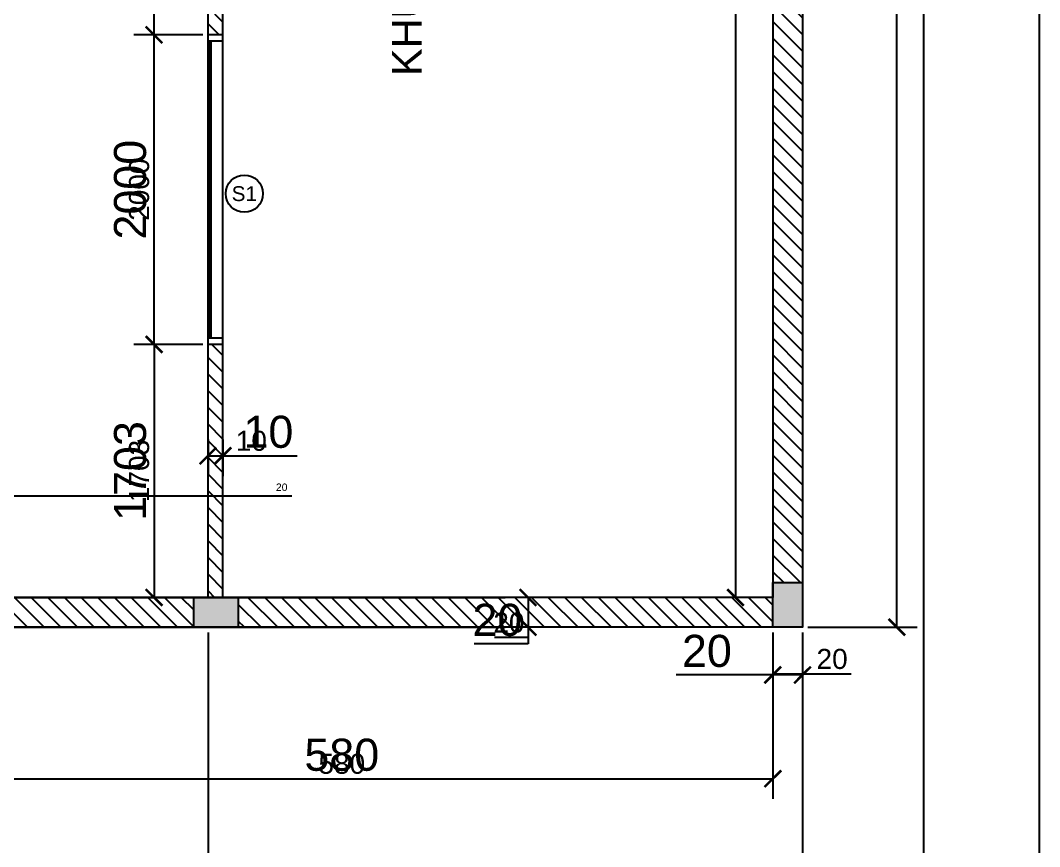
# Model space of a CAD drawing. Header units: millimetres. Extents: x -26398 to 135532, y -376633 to 43268.
# Drawn here: x 39386 to 40071, y -147782 to -147226 of the extents above; entities that cross this region are included whole.
import ezdxf
from ezdxf.enums import TextEntityAlignment as Align

# ---------------------------------------------------------------- set-up
doc = ezdxf.new("R2010")
doc.units = ezdxf.units.MM
for name, color, linetype in [('0 @ 5', 7, 'Continuous'), ('0 @ 8', 7, 'Continuous'), ('TƯỜNG', 52, 'Continuous')]:
    doc.layers.add(name, color=color, linetype=linetype)
doc.styles.get("Standard").update_dxf_attribs({"font": 'arial.ttf'})
doc.dimstyles.new('SCALE dimmatbang', dxfattribs={"dimscale": 70, "dimtxt": 2.7, "dimasz": 1.4, "dimexe": 1.7, "dimexo": 0.7, "dimtad": 1, "dimtoh": 1, "dimdec": 1, "dimtxsty": 'Standard', "dimblk": 'ARCHTICK', "dimcen": 2.5, "dimclrd": 1, "dimclre": 256, "dimadec": 0, "dimazin": 0, "dimtfac": 1, "dimtdec": 1, "dimtmove": 0, "dimatfit": 3, "dimfxl": 1, "dimarcsym": 0})
pattern_1 = [(135, (28271.811, -149862.609), (-5.61266, -5.61266), [])]

# ---------------------------------------------------------------- blocks, each defined once
blk = doc.blocks.new('khung ten a2')
blk.add_lwpolyline([(-1000, 1000), (-1000, 41000), (-58400, 41000), (-58400, 1000)], close=True)
at = {"layer": 'DEFPOINTS', "color": 252}
blk.add_lwpolyline([(0, 0), (0, 42000), (-59400, 42000), (-59400, 0)], close=True, dxfattribs=at)
blk = doc.blocks.new('_ArchTick')
at = {"color": 0, "linetype": 'ByBlock', "const_width": 0.15}
blk.add_lwpolyline([(-0.5, -0.5), (0.5, 0.5)], dxfattribs=at)
blk = doc.blocks.new('*D6410')
at = {"lineweight": -2, "transparency": 16777216}
for p, q in [((39917.38, -146634.16), (39988.8, -146634.16)), ((39917.38, -147634.16), (39988.8, -147634.16))]:
    blk.add_line(p, q, dxfattribs=at)
at = {"color": 1, "lineweight": -2, "transparency": 16777216}
blk.add_line((39975.2, -147634.16), (39975.2, -146634.16), dxfattribs=at)
at = {"layer": 'DEFPOINTS', "color": 0, "transparency": 16777216}
for p in [(39911.78, -146634.16), (39975.2, -146634.16), (39911.78, -147634.16)]:
    blk.add_point(p, dxfattribs=at)
at = {"color": 1, "lineweight": -2, "transparency": 16777216, "xscale": 11.2, "yscale": 11.2, "zscale": 11.2}
for p, rotation in [((39975.2, -146634.16), 90), ((39975.2, -147634.16), 270)]:
    blk.add_blockref('_ArchTick', p, dxfattribs=dict(at, rotation=rotation))
at = {"color": 0, "transparency": 16777216, "insert": (39959.17, -147134.16), "char_height": 21.6, "attachment_point": 5, "rotation": 90}
blk.add_mtext('1000', dxfattribs=at)
blk = doc.blocks.new('*D6411')
at = {"lineweight": -2, "transparency": 16777216}
for p, q in [((39915.28, -146634.16), (39983.7, -146634.16)), ((39915.28, -147634.16), (39983.7, -147634.16))]:
    blk.add_line(p, q, dxfattribs=at)
at = {"color": 1, "lineweight": -2, "transparency": 16777216}
blk.add_line((39975.2, -147634.16), (39975.2, -146634.16), dxfattribs=at)
at = {"layer": 'DEFPOINTS', "color": 0, "transparency": 16777216}
for p in [(39911.78, -146634.16), (39975.2, -146634.16), (39911.78, -147634.16)]:
    blk.add_point(p, dxfattribs=at)
at = {"color": 1, "lineweight": -2, "transparency": 16777216, "xscale": 7, "yscale": 7, "zscale": 7}
for p, rotation in [((39975.2, -146634.16), 90), ((39975.2, -147634.16), 270)]:
    blk.add_blockref('_ArchTick', p, dxfattribs=dict(at, rotation=rotation))
at = {"color": 0, "transparency": 16777216, "insert": (39965.18, -147134.16), "char_height": 13.5, "attachment_point": 5, "rotation": 90}
blk.add_mtext('1000', dxfattribs=at)
blk = doc.blocks.new('*D6419')
at = {"lineweight": -2, "transparency": 16777216}
for p, q in [((39506.18, -147235.48), (39461.87, -147235.48)), ((39506.18, -147443.82), (39461.87, -147443.82))]:
    blk.add_line(p, q, dxfattribs=at)
at = {"color": 1, "lineweight": -2, "transparency": 16777216}
blk.add_line((39475.47, -147443.82), (39475.47, -147235.48), dxfattribs=at)
at = {"layer": 'DEFPOINTS', "color": 0, "transparency": 16777216}
for p in [(39475.47, -147235.48), (39511.78, -147235.48), (39511.78, -147443.82)]:
    blk.add_point(p, dxfattribs=at)
at = {"color": 1, "lineweight": -2, "transparency": 16777216, "xscale": 11.2, "yscale": 11.2, "zscale": 11.2}
for p, rotation in [((39475.47, -147235.48), 90), ((39475.47, -147443.82), 270)]:
    blk.add_blockref('_ArchTick', p, dxfattribs=dict(at, rotation=rotation))
at = {"color": 0, "transparency": 16777216, "insert": (39459.44, -147339.65), "char_height": 21.6, "attachment_point": 5, "rotation": 90}
blk.add_mtext('{\\fArial|b0|i0|c163|p34;2000}', dxfattribs=at)
blk = doc.blocks.new('*D6420')
at = {"lineweight": -2, "transparency": 16777216}
for p, q in [((39508.28, -147235.48), (39466.97, -147235.48)), ((39508.28, -147443.82), (39466.97, -147443.82))]:
    blk.add_line(p, q, dxfattribs=at)
at = {"color": 1, "lineweight": -2, "transparency": 16777216}
blk.add_line((39475.47, -147443.82), (39475.47, -147235.48), dxfattribs=at)
at = {"layer": 'DEFPOINTS', "color": 0, "transparency": 16777216}
for p in [(39475.47, -147235.48), (39511.78, -147235.48), (39511.78, -147443.82)]:
    blk.add_point(p, dxfattribs=at)
at = {"color": 1, "lineweight": -2, "transparency": 16777216, "xscale": 7, "yscale": 7, "zscale": 7}
for p, rotation in [((39475.47, -147235.48), 90), ((39475.47, -147443.82), 270)]:
    blk.add_blockref('_ArchTick', p, dxfattribs=dict(at, rotation=rotation))
at = {"color": 0, "transparency": 16777216, "insert": (39465.45, -147339.65), "char_height": 13.5, "attachment_point": 5, "rotation": 90}
blk.add_mtext('{\\fArial|b0|i0|c163|p34;2000}', dxfattribs=at)
blk = doc.blocks.new('*D6731')
at = {"lineweight": -2, "transparency": 16777216}
for p, q in [((39886.18, -146654.16), (39853.08, -146654.16)), ((39886.18, -147614.16), (39853.08, -147614.16))]:
    blk.add_line(p, q, dxfattribs=at)
at = {"color": 1, "lineweight": -2, "transparency": 16777216}
blk.add_line((39866.68, -146654.16), (39866.68, -147614.16), dxfattribs=at)
at = {"layer": 'DEFPOINTS', "color": 0, "transparency": 16777216}
for p in [(39891.78, -146654.16), (39866.68, -147614.16), (39891.78, -147614.16)]:
    blk.add_point(p, dxfattribs=at)
at = {"color": 1, "lineweight": -2, "transparency": 16777216, "xscale": 11.2, "yscale": 11.2, "zscale": 11.2}
for p, rotation in [((39866.68, -146654.16), 90), ((39866.68, -147614.16), 270)]:
    blk.add_blockref('_ArchTick', p, dxfattribs=dict(at, rotation=rotation))
at = {"color": 0, "transparency": 16777216, "insert": (39850.65, -147134.16), "char_height": 21.6, "attachment_point": 5, "rotation": 90}
blk.add_mtext('960', dxfattribs=at)
blk = doc.blocks.new('*D6732')
at = {"lineweight": -2, "transparency": 16777216}
for p, q in [((39888.28, -146654.16), (39858.18, -146654.16)), ((39888.28, -147614.16), (39858.18, -147614.16))]:
    blk.add_line(p, q, dxfattribs=at)
at = {"color": 1, "lineweight": -2, "transparency": 16777216}
blk.add_line((39866.68, -146654.16), (39866.68, -147614.16), dxfattribs=at)
at = {"layer": 'DEFPOINTS', "color": 0, "transparency": 16777216}
for p in [(39891.78, -146654.16), (39866.68, -147614.16), (39891.78, -147614.16)]:
    blk.add_point(p, dxfattribs=at)
at = {"color": 1, "lineweight": -2, "transparency": 16777216, "xscale": 7, "yscale": 7, "zscale": 7}
for p, rotation in [((39866.68, -146654.16), 90), ((39866.68, -147614.16), 270)]:
    blk.add_blockref('_ArchTick', p, dxfattribs=dict(at, rotation=rotation))
at = {"color": 0, "transparency": 16777216, "insert": (39856.66, -147134.16), "char_height": 13.5, "attachment_point": 5, "rotation": 90}
blk.add_mtext('960', dxfattribs=at)
blk = doc.blocks.new('*D6734')
at = {"lineweight": -2, "transparency": 16777216}
for p, q in [((39506.18, -147443.82), (39461.87, -147443.82)), ((39506.18, -147614.16), (39461.87, -147614.16))]:
    blk.add_line(p, q, dxfattribs=at)
at = {"color": 1, "lineweight": -2, "transparency": 16777216}
blk.add_line((39475.47, -147443.82), (39475.47, -147614.16), dxfattribs=at)
at = {"layer": 'DEFPOINTS', "color": 0, "transparency": 16777216}
for p in [(39511.78, -147443.82), (39475.47, -147614.16), (39511.78, -147614.16)]:
    blk.add_point(p, dxfattribs=at)
at = {"color": 1, "lineweight": -2, "transparency": 16777216, "xscale": 11.2, "yscale": 11.2, "zscale": 11.2}
for p, rotation in [((39475.47, -147443.82), 90), ((39475.47, -147614.16), 270)]:
    blk.add_blockref('_ArchTick', p, dxfattribs=dict(at, rotation=rotation))
at = {"color": 0, "transparency": 16777216, "insert": (39459.43, -147528.99), "char_height": 21.6, "attachment_point": 5, "rotation": 90}
blk.add_mtext('{\\fArial|b0|i0|c163|p34;1703}', dxfattribs=at)
blk = doc.blocks.new('*D6735')
at = {"lineweight": -2, "transparency": 16777216}
for p, q in [((39508.28, -147443.82), (39466.97, -147443.82)), ((39508.28, -147614.16), (39466.97, -147614.16))]:
    blk.add_line(p, q, dxfattribs=at)
at = {"color": 1, "lineweight": -2, "transparency": 16777216}
blk.add_line((39475.47, -147443.82), (39475.47, -147614.16), dxfattribs=at)
at = {"layer": 'DEFPOINTS', "color": 0, "transparency": 16777216}
for p in [(39511.78, -147443.82), (39475.47, -147614.16), (39511.78, -147614.16)]:
    blk.add_point(p, dxfattribs=at)
at = {"color": 1, "lineweight": -2, "transparency": 16777216, "xscale": 7, "yscale": 7, "zscale": 7}
for p, rotation in [((39475.47, -147443.82), 90), ((39475.47, -147614.16), 270)]:
    blk.add_blockref('_ArchTick', p, dxfattribs=dict(at, rotation=rotation))
at = {"color": 0, "transparency": 16777216, "insert": (39465.44, -147528.99), "char_height": 13.5, "attachment_point": 5, "rotation": 90}
blk.add_mtext('{\\fArial|b0|i0|c163|p34;1703}', dxfattribs=at)
blk = doc.blocks.new('*D6737')
at = {"lineweight": -2, "transparency": 16777216}
for p, q in [((39506.18, -147029.16), (39461.87, -147029.16)), ((39506.18, -147235.48), (39461.87, -147235.48))]:
    blk.add_line(p, q, dxfattribs=at)
at = {"color": 1, "lineweight": -2, "transparency": 16777216}
blk.add_line((39475.47, -147235.48), (39475.47, -147029.16), dxfattribs=at)
at = {"layer": 'DEFPOINTS', "color": 0, "transparency": 16777216}
for p in [(39475.47, -147029.16), (39511.78, -147029.16), (39511.78, -147235.48)]:
    blk.add_point(p, dxfattribs=at)
at = {"color": 1, "lineweight": -2, "transparency": 16777216, "xscale": 11.2, "yscale": 11.2, "zscale": 11.2}
for p, rotation in [((39475.47, -147029.16), 90), ((39475.47, -147235.48), 270)]:
    blk.add_blockref('_ArchTick', p, dxfattribs=dict(at, rotation=rotation))
at = {"color": 0, "transparency": 16777216, "insert": (39459.43, -147132.32), "char_height": 21.6, "attachment_point": 5, "rotation": 90}
blk.add_mtext('{\\fArial|b0|i0|c163|p34;2063}', dxfattribs=at)
blk = doc.blocks.new('*D6738')
at = {"lineweight": -2, "transparency": 16777216}
for p, q in [((39508.28, -147029.16), (39466.97, -147029.16)), ((39508.28, -147235.48), (39466.97, -147235.48))]:
    blk.add_line(p, q, dxfattribs=at)
at = {"color": 1, "lineweight": -2, "transparency": 16777216}
blk.add_line((39475.47, -147235.48), (39475.47, -147029.16), dxfattribs=at)
at = {"layer": 'DEFPOINTS', "color": 0, "transparency": 16777216}
for p in [(39475.47, -147029.16), (39511.78, -147029.16), (39511.78, -147235.48)]:
    blk.add_point(p, dxfattribs=at)
at = {"color": 1, "lineweight": -2, "transparency": 16777216, "xscale": 7, "yscale": 7, "zscale": 7}
for p, rotation in [((39475.47, -147029.16), 90), ((39475.47, -147235.48), 270)]:
    blk.add_blockref('_ArchTick', p, dxfattribs=dict(at, rotation=rotation))
at = {"color": 0, "transparency": 16777216, "insert": (39465.44, -147132.32), "char_height": 13.5, "attachment_point": 5, "rotation": 90}
blk.add_mtext('{\\fArial|b0|i0|c163|p34;2063}', dxfattribs=at)
blk = doc.blocks.new('*D6758')
at = {"lineweight": -2, "transparency": 16777216}
for p, q in [((39511.78, -147509.99), (39511.78, -147532.4)), ((39521.78, -147509.99), (39521.78, -147532.4))]:
    blk.add_line(p, q, dxfattribs=at)
at = {"color": 1, "lineweight": -2, "transparency": 16777216}
for p, q in [((39511.78, -147518.8), (39521.78, -147518.8)), ((39521.78, -147518.8), (39571.82, -147518.8))]:
    blk.add_line(p, q, dxfattribs=at)
at = {"layer": 'DEFPOINTS', "color": 0, "transparency": 16777216}
for p in [(39511.78, -147504.39), (39521.78, -147504.39), (39521.78, -147518.8)]:
    blk.add_point(p, dxfattribs=at)
at = {"color": 1, "lineweight": -2, "transparency": 16777216, "xscale": 11.2, "yscale": 11.2, "zscale": 11.2, "rotation": 180}
blk.add_blockref('_ArchTick', (39511.78, -147518.8), dxfattribs=at)
at = {"color": 1, "lineweight": -2, "transparency": 16777216, "xscale": 11.2, "yscale": 11.2, "zscale": 11.2}
blk.add_blockref('_ArchTick', (39521.78, -147518.8), dxfattribs=at)
at = {"color": 0, "transparency": 16777216, "insert": (39552.4, -147502.77), "char_height": 21.6, "attachment_point": 5}
blk.add_mtext('10', dxfattribs=at)
blk = doc.blocks.new('*D6759')
at = {"lineweight": -2, "transparency": 16777216}
for p, q in [((39511.78, -147507.89), (39511.78, -147527.3)), ((39521.78, -147507.89), (39521.78, -147527.3))]:
    blk.add_line(p, q, dxfattribs=at)
at = {"color": 1, "lineweight": -2, "transparency": 16777216}
for p, q in [((39511.78, -147518.8), (39521.78, -147518.8)), ((39521.78, -147518.8), (39553.05, -147518.8))]:
    blk.add_line(p, q, dxfattribs=at)
at = {"layer": 'DEFPOINTS', "color": 0, "transparency": 16777216}
for p in [(39511.78, -147504.39), (39521.78, -147504.39), (39521.78, -147518.8)]:
    blk.add_point(p, dxfattribs=at)
at = {"color": 1, "lineweight": -2, "transparency": 16777216, "xscale": 7, "yscale": 7, "zscale": 7, "rotation": 180}
blk.add_blockref('_ArchTick', (39511.78, -147518.8), dxfattribs=at)
at = {"color": 1, "lineweight": -2, "transparency": 16777216, "xscale": 7, "yscale": 7, "zscale": 7}
blk.add_blockref('_ArchTick', (39521.78, -147518.8), dxfattribs=at)
at = {"color": 0, "transparency": 16777216, "insert": (39540.92, -147508.78), "char_height": 13.5, "attachment_point": 5}
blk.add_mtext('10', dxfattribs=at)
blk = doc.blocks.new('*D6767')
at = {"lineweight": -2, "transparency": 16777216}
for p, q in [((39741.08, -147614.16), (39713.5, -147614.16)), ((39741.08, -147634.16), (39713.5, -147634.16))]:
    blk.add_line(p, q, dxfattribs=at)
at = {"color": 1, "lineweight": -2, "transparency": 16777216}
for p, q in [((39727.1, -147614.16), (39727.1, -147634.16)), ((39727.1, -147634.16), (39727.1, -147645.36)), ((39727.1, -147645.36), (39690.87, -147645.36))]:
    blk.add_line(p, q, dxfattribs=at)
at = {"layer": 'DEFPOINTS', "color": 0, "transparency": 16777216}
for p in [(39746.68, -147614.16), (39727.1, -147634.16), (39746.68, -147634.16)]:
    blk.add_point(p, dxfattribs=at)
at = {"color": 1, "lineweight": -2, "transparency": 16777216, "xscale": 11.2, "yscale": 11.2, "zscale": 11.2}
for p, rotation in [((39727.1, -147614.16), 90), ((39727.1, -147634.16), 270)]:
    blk.add_blockref('_ArchTick', p, dxfattribs=dict(at, rotation=rotation))
at = {"color": 0, "transparency": 16777216, "insert": (39706.49, -147629.33), "char_height": 21.6, "attachment_point": 5}
blk.add_mtext('20', dxfattribs=at)
blk = doc.blocks.new('*D6768')
at = {"lineweight": -2, "transparency": 16777216}
for p, q in [((39743.18, -147614.16), (39718.6, -147614.16)), ((39743.18, -147634.16), (39718.6, -147634.16))]:
    blk.add_line(p, q, dxfattribs=at)
at = {"color": 1, "lineweight": -2, "transparency": 16777216}
for p, q in [((39727.1, -147614.16), (39727.1, -147634.16)), ((39727.1, -147634.16), (39727.1, -147641.16)), ((39727.1, -147641.16), (39704.46, -147641.16))]:
    blk.add_line(p, q, dxfattribs=at)
at = {"layer": 'DEFPOINTS', "color": 0, "transparency": 16777216}
for p in [(39746.68, -147614.16), (39727.1, -147634.16), (39746.68, -147634.16)]:
    blk.add_point(p, dxfattribs=at)
at = {"color": 1, "lineweight": -2, "transparency": 16777216, "xscale": 7, "yscale": 7, "zscale": 7}
for p, rotation in [((39727.1, -147614.16), 90), ((39727.1, -147634.16), 270)]:
    blk.add_blockref('_ArchTick', p, dxfattribs=dict(at, rotation=rotation))
at = {"color": 0, "transparency": 16777216, "insert": (39714.22, -147631.14), "char_height": 13.5, "attachment_point": 5}
blk.add_mtext('20', dxfattribs=at)
blk = doc.blocks.new('*D6815')
at = {"lineweight": -2, "transparency": 16777216}
for p, q in [((39311.78, -147639.76), (39311.78, -147749.75)), ((39891.78, -147639.76), (39891.78, -147749.75))]:
    blk.add_line(p, q, dxfattribs=at)
at = {"color": 1, "lineweight": -2, "transparency": 16777216}
blk.add_line((39311.78, -147736.15), (39891.78, -147736.15), dxfattribs=at)
at = {"layer": 'DEFPOINTS', "color": 0, "transparency": 16777216}
for p in [(39311.78, -147634.16), (39891.78, -147634.16), (39891.78, -147736.15)]:
    blk.add_point(p, dxfattribs=at)
at = {"color": 1, "lineweight": -2, "transparency": 16777216, "xscale": 11.2, "yscale": 11.2, "zscale": 11.2, "rotation": 180}
blk.add_blockref('_ArchTick', (39311.78, -147736.15), dxfattribs=at)
at = {"color": 1, "lineweight": -2, "transparency": 16777216, "xscale": 11.2, "yscale": 11.2, "zscale": 11.2}
blk.add_blockref('_ArchTick', (39891.78, -147736.15), dxfattribs=at)
at = {"color": 0, "transparency": 16777216, "insert": (39601.78, -147720.13), "char_height": 21.6, "attachment_point": 5}
blk.add_mtext('580', dxfattribs=at)
blk = doc.blocks.new('*D6816')
at = {"lineweight": -2, "transparency": 16777216}
for p, q in [((39311.78, -147637.66), (39311.78, -147744.65)), ((39891.78, -147637.66), (39891.78, -147744.65))]:
    blk.add_line(p, q, dxfattribs=at)
at = {"color": 1, "lineweight": -2, "transparency": 16777216}
blk.add_line((39311.78, -147736.15), (39891.78, -147736.15), dxfattribs=at)
at = {"layer": 'DEFPOINTS', "color": 0, "transparency": 16777216}
for p in [(39311.78, -147634.16), (39891.78, -147634.16), (39891.78, -147736.15)]:
    blk.add_point(p, dxfattribs=at)
at = {"color": 1, "lineweight": -2, "transparency": 16777216, "xscale": 7, "yscale": 7, "zscale": 7, "rotation": 180}
blk.add_blockref('_ArchTick', (39311.78, -147736.15), dxfattribs=at)
at = {"color": 1, "lineweight": -2, "transparency": 16777216, "xscale": 7, "yscale": 7, "zscale": 7}
blk.add_blockref('_ArchTick', (39891.78, -147736.15), dxfattribs=at)
at = {"color": 0, "transparency": 16777216, "insert": (39601.78, -147726.14), "char_height": 13.5, "attachment_point": 5}
blk.add_mtext('580', dxfattribs=at)
blk = doc.blocks.new('*D6842')
at = {"lineweight": -2, "transparency": 16777216}
for p, q in [((39891.78, -147639.76), (39891.78, -147679.86)), ((39911.78, -147639.76), (39911.78, -147679.86))]:
    blk.add_line(p, q, dxfattribs=at)
at = {"color": 1, "lineweight": -2, "transparency": 16777216}
for p, q in [((39891.78, -147666.26), (39826.81, -147666.26)), ((39911.78, -147666.26), (39891.78, -147666.26))]:
    blk.add_line(p, q, dxfattribs=at)
at = {"layer": 'DEFPOINTS', "color": 0, "transparency": 16777216}
for p in [(39891.78, -147634.16), (39911.78, -147634.16), (39911.78, -147666.26)]:
    blk.add_point(p, dxfattribs=at)
at = {"color": 1, "lineweight": -2, "transparency": 16777216, "xscale": 11.2, "yscale": 11.2, "zscale": 11.2, "rotation": 180}
blk.add_blockref('_ArchTick', (39891.78, -147666.26), dxfattribs=at)
at = {"color": 1, "lineweight": -2, "transparency": 16777216, "xscale": 11.2, "yscale": 11.2, "zscale": 11.2}
blk.add_blockref('_ArchTick', (39911.78, -147666.26), dxfattribs=at)
at = {"color": 0, "transparency": 16777216, "insert": (39847.43, -147650.23), "char_height": 21.6, "attachment_point": 5}
blk.add_mtext('20', dxfattribs=at)
blk = doc.blocks.new('*D6843')
at = {"lineweight": -2, "transparency": 16777216}
for p, q in [((39891.78, -147637.66), (39891.78, -147674.12)), ((39911.78, -147637.66), (39911.78, -147674.12))]:
    blk.add_line(p, q, dxfattribs=at)
at = {"color": 1, "lineweight": -2, "transparency": 16777216}
for p, q in [((39891.78, -147665.62), (39911.78, -147665.62)), ((39911.78, -147665.62), (39944.55, -147665.62))]:
    blk.add_line(p, q, dxfattribs=at)
at = {"layer": 'DEFPOINTS', "color": 0, "transparency": 16777216}
for p in [(39891.78, -147634.16), (39911.78, -147634.16), (39911.78, -147665.62)]:
    blk.add_point(p, dxfattribs=at)
at = {"color": 1, "lineweight": -2, "transparency": 16777216, "xscale": 7, "yscale": 7, "zscale": 7, "rotation": 180}
blk.add_blockref('_ArchTick', (39891.78, -147665.62), dxfattribs=at)
at = {"color": 1, "lineweight": -2, "transparency": 16777216, "xscale": 7, "yscale": 7, "zscale": 7}
blk.add_blockref('_ArchTick', (39911.78, -147665.62), dxfattribs=at)
at = {"color": 0, "transparency": 16777216, "insert": (39931.67, -147655.6), "char_height": 13.5, "attachment_point": 5}
blk.add_mtext('20', dxfattribs=at)
blk = doc.blocks.new('*D6845')
at = {"lineweight": -2, "transparency": 16777216}
for p, q in [((35911.78, -147639.76), (35911.78, -148025.58)), ((39911.78, -147639.76), (39911.78, -148025.58))]:
    blk.add_line(p, q, dxfattribs=at)
at = {"color": 1, "lineweight": -2, "transparency": 16777216}
blk.add_line((35911.78, -148011.98), (39911.78, -148011.98), dxfattribs=at)
at = {"layer": 'DEFPOINTS', "color": 0, "transparency": 16777216}
for p in [(35911.78, -147634.16), (39911.78, -147634.16), (39911.78, -148011.98)]:
    blk.add_point(p, dxfattribs=at)
at = {"color": 1, "lineweight": -2, "transparency": 16777216, "xscale": 11.2, "yscale": 11.2, "zscale": 11.2, "rotation": 180}
blk.add_blockref('_ArchTick', (35911.78, -148011.98), dxfattribs=at)
at = {"color": 1, "lineweight": -2, "transparency": 16777216, "xscale": 11.2, "yscale": 11.2, "zscale": 11.2}
blk.add_blockref('_ArchTick', (39911.78, -148011.98), dxfattribs=at)
at = {"color": 0, "transparency": 16777216, "insert": (37911.78, -147995.95), "char_height": 21.6, "attachment_point": 5}
blk.add_mtext('4000', dxfattribs=at)
blk = doc.blocks.new('*D6846')
at = {"lineweight": -2, "transparency": 16777216}
for p, q in [((35911.78, -147637.66), (35911.78, -148020.48)), ((39911.78, -147637.66), (39911.78, -148020.48))]:
    blk.add_line(p, q, dxfattribs=at)
at = {"color": 1, "lineweight": -2, "transparency": 16777216}
blk.add_line((35911.78, -148011.98), (39911.78, -148011.98), dxfattribs=at)
at = {"layer": 'DEFPOINTS', "color": 0, "transparency": 16777216}
for p in [(35911.78, -147634.16), (39911.78, -147634.16), (39911.78, -148011.98)]:
    blk.add_point(p, dxfattribs=at)
at = {"color": 1, "lineweight": -2, "transparency": 16777216, "xscale": 7, "yscale": 7, "zscale": 7, "rotation": 180}
blk.add_blockref('_ArchTick', (35911.78, -148011.98), dxfattribs=at)
at = {"color": 1, "lineweight": -2, "transparency": 16777216, "xscale": 7, "yscale": 7, "zscale": 7}
blk.add_blockref('_ArchTick', (39911.78, -148011.98), dxfattribs=at)
at = {"color": 0, "transparency": 16777216, "insert": (37911.78, -148001.97), "char_height": 13.5, "attachment_point": 5}
blk.add_mtext('4000', dxfattribs=at)
blk = doc.blocks.new('*D6869')
at = {"lineweight": -2, "transparency": 16777216}
for p, q in [((39311.78, -147639.76), (39311.78, -147864.48)), ((39511.78, -147639.76), (39511.78, -147864.48))]:
    blk.add_line(p, q, dxfattribs=at)
at = {"color": 1, "lineweight": -2, "transparency": 16777216}
blk.add_line((39311.78, -147850.88), (39511.78, -147850.88), dxfattribs=at)
at = {"layer": 'DEFPOINTS', "color": 0, "transparency": 16777216}
for p in [(39311.78, -147634.16), (39511.78, -147634.16), (39511.78, -147850.88)]:
    blk.add_point(p, dxfattribs=at)
at = {"color": 1, "lineweight": -2, "transparency": 16777216, "xscale": 11.2, "yscale": 11.2, "zscale": 11.2, "rotation": 180}
blk.add_blockref('_ArchTick', (39311.78, -147850.88), dxfattribs=at)
at = {"color": 1, "lineweight": -2, "transparency": 16777216, "xscale": 11.2, "yscale": 11.2, "zscale": 11.2}
blk.add_blockref('_ArchTick', (39511.78, -147850.88), dxfattribs=at)
at = {"color": 0, "transparency": 16777216, "insert": (39411.78, -147834.85), "char_height": 21.6, "attachment_point": 5}
blk.add_mtext('200', dxfattribs=at)
blk = doc.blocks.new('*D6870')
at = {"lineweight": -2, "transparency": 16777216}
for p, q in [((39311.78, -147637.66), (39311.78, -147859.38)), ((39511.78, -147637.66), (39511.78, -147859.38))]:
    blk.add_line(p, q, dxfattribs=at)
at = {"color": 1, "lineweight": -2, "transparency": 16777216}
blk.add_line((39311.78, -147850.88), (39511.78, -147850.88), dxfattribs=at)
at = {"layer": 'DEFPOINTS', "color": 0, "transparency": 16777216}
for p in [(39311.78, -147634.16), (39511.78, -147634.16), (39511.78, -147850.88)]:
    blk.add_point(p, dxfattribs=at)
at = {"color": 1, "lineweight": -2, "transparency": 16777216, "xscale": 7, "yscale": 7, "zscale": 7, "rotation": 180}
blk.add_blockref('_ArchTick', (39311.78, -147850.88), dxfattribs=at)
at = {"color": 1, "lineweight": -2, "transparency": 16777216, "xscale": 7, "yscale": 7, "zscale": 7}
blk.add_blockref('_ArchTick', (39511.78, -147850.88), dxfattribs=at)
at = {"color": 0, "transparency": 16777216, "insert": (39411.78, -147840.86), "char_height": 13.5, "attachment_point": 5}
blk.add_mtext('200', dxfattribs=at)
blk = doc.blocks.new('*D6872')
at = {"lineweight": -2, "transparency": 16777216}
for p, q in [((39511.78, -147639.76), (39511.78, -147864.48)), ((39911.78, -147639.76), (39911.78, -147864.48))]:
    blk.add_line(p, q, dxfattribs=at)
at = {"color": 1, "lineweight": -2, "transparency": 16777216}
blk.add_line((39511.78, -147850.88), (39911.78, -147850.88), dxfattribs=at)
at = {"layer": 'DEFPOINTS', "color": 0, "transparency": 16777216}
for p in [(39511.78, -147634.16), (39911.78, -147634.16), (39911.78, -147850.88)]:
    blk.add_point(p, dxfattribs=at)
at = {"color": 1, "lineweight": -2, "transparency": 16777216, "xscale": 11.2, "yscale": 11.2, "zscale": 11.2, "rotation": 180}
blk.add_blockref('_ArchTick', (39511.78, -147850.88), dxfattribs=at)
at = {"color": 1, "lineweight": -2, "transparency": 16777216, "xscale": 11.2, "yscale": 11.2, "zscale": 11.2}
blk.add_blockref('_ArchTick', (39911.78, -147850.88), dxfattribs=at)
at = {"color": 0, "transparency": 16777216, "insert": (39711.78, -147834.85), "char_height": 21.6, "attachment_point": 5}
blk.add_mtext('400', dxfattribs=at)
blk = doc.blocks.new('*D6873')
at = {"lineweight": -2, "transparency": 16777216}
for p, q in [((39511.78, -147637.66), (39511.78, -147859.38)), ((39911.78, -147637.66), (39911.78, -147859.38))]:
    blk.add_line(p, q, dxfattribs=at)
at = {"color": 1, "lineweight": -2, "transparency": 16777216}
blk.add_line((39511.78, -147850.88), (39911.78, -147850.88), dxfattribs=at)
at = {"layer": 'DEFPOINTS', "color": 0, "transparency": 16777216}
for p in [(39511.78, -147634.16), (39911.78, -147634.16), (39911.78, -147850.88)]:
    blk.add_point(p, dxfattribs=at)
at = {"color": 1, "lineweight": -2, "transparency": 16777216, "xscale": 7, "yscale": 7, "zscale": 7, "rotation": 180}
blk.add_blockref('_ArchTick', (39511.78, -147850.88), dxfattribs=at)
at = {"color": 1, "lineweight": -2, "transparency": 16777216, "xscale": 7, "yscale": 7, "zscale": 7}
blk.add_blockref('_ArchTick', (39911.78, -147850.88), dxfattribs=at)
at = {"color": 0, "transparency": 16777216, "insert": (39711.78, -147840.86), "char_height": 13.5, "attachment_point": 5}
blk.add_mtext('400', dxfattribs=at)
blk = doc.blocks.new('*D6887')
at = {"lineweight": -2, "transparency": 16777216}
for p, q in [((39291.78, -147543.18), (39291.78, -147495.1)), ((39311.78, -147543.18), (39311.78, -147495.1))]:
    blk.add_line(p, q, dxfattribs=at)
at = {"color": 1, "lineweight": -2, "transparency": 16777216}
for p, q in [((39291.78, -147508.7), (39311.78, -147508.7)), ((39311.78, -147508.7), (39341.57, -147508.7))]:
    blk.add_line(p, q, dxfattribs=at)
at = {"layer": 'DEFPOINTS', "color": 0, "transparency": 16777216}
for p in [(39311.78, -147508.7), (39291.78, -147548.78), (39311.78, -147548.78)]:
    blk.add_point(p, dxfattribs=at)
at = {"color": 1, "lineweight": -2, "transparency": 16777216, "xscale": 7.2, "yscale": 7.2, "zscale": 7.2, "rotation": 180}
blk.add_blockref('_ArchTick', (39291.78, -147508.7), dxfattribs=at)
at = {"color": 1, "lineweight": -2, "transparency": 16777216, "xscale": 7.2, "yscale": 7.2, "zscale": 7.2}
blk.add_blockref('_ArchTick', (39311.78, -147508.7), dxfattribs=at)
at = {"color": 0, "transparency": 16777216, "insert": (39330.78, -147499.62), "char_height": 8, "attachment_point": 5}
blk.add_mtext('20', dxfattribs=at)
blk = doc.blocks.new('*D6888')
at = {"lineweight": -2, "transparency": 16777216}
for p, q in [((39291.78, -147545.28), (39291.78, -147537.14)), ((39311.78, -147545.28), (39311.78, -147537.14))]:
    blk.add_line(p, q, dxfattribs=at)
at = {"color": 1, "lineweight": -2, "transparency": 16777216}
for p, q in [((39291.78, -147545.64), (39311.78, -147545.64)), ((39311.78, -147545.64), (39568.07, -147545.64))]:
    blk.add_line(p, q, dxfattribs=at)
at = {"layer": 'DEFPOINTS', "color": 0, "transparency": 16777216}
for p in [(39291.78, -147548.78), (39311.78, -147545.64), (39311.78, -147548.78)]:
    blk.add_point(p, dxfattribs=at)
at = {"color": 1, "lineweight": -2, "transparency": 16777216, "xscale": 4.5, "yscale": 4.5, "zscale": 4.5, "rotation": 180}
blk.add_blockref('_ArchTick', (39291.78, -147545.64), dxfattribs=at)
at = {"color": 1, "lineweight": -2, "transparency": 16777216, "xscale": 4.5, "yscale": 4.5, "zscale": 4.5}
blk.add_blockref('_ArchTick', (39311.78, -147545.64), dxfattribs=at)
at = {"color": 0, "transparency": 16777216, "insert": (39561.33, -147539.96), "char_height": 5, "attachment_point": 5}
blk.add_mtext('20', dxfattribs=at)
blk = doc.blocks.new('*U8989')
at = {"layer": '0 @ 5'}
dim = blk.add_linear_dim(base=(39975.2, -146634.16), p1=(39911.78, -147634.16), p2=(39911.78, -146634.16), angle=90, dimstyle='SCALE dimmatbang', override={"dimscale": 5, "dimtix": 0, "dimtofl": 1, "dimtmove": 0, "dimatfit": 3}, dxfattribs=at)
dim.commit()
dim.dimension.update_dxf_attribs({"geometry": '*D6411', "text_midpoint": (39965.18, -147134.16)})
at = {"layer": '0 @ 8'}
dim = blk.add_linear_dim(base=(39975.2, -146634.16), p1=(39911.78, -147634.16), p2=(39911.78, -146634.16), angle=90, dimstyle='SCALE dimmatbang', override={"dimscale": 8, "dimtix": 0, "dimtofl": 1, "dimtmove": 0, "dimatfit": 3}, dxfattribs=at)
dim.commit()
dim.dimension.update_dxf_attribs({"geometry": '*D6410', "text_midpoint": (39959.17, -147134.16)})
blk = doc.blocks.new('*U8992')
at = {"layer": '0 @ 5'}
dim = blk.add_linear_dim(base=(39475.47, -147235.48), p1=(39511.78, -147443.82), p2=(39511.78, -147235.48), angle=90, text='{\\fArial|b0|i0|c163|p34;2000}', dimstyle='SCALE dimmatbang', override={"dimscale": 5, "dimtix": 0, "dimtofl": 1, "dimtmove": 0, "dimatfit": 3}, dxfattribs=at)
dim.commit()
dim.dimension.update_dxf_attribs({"geometry": '*D6420', "text_midpoint": (39475.47, -147339.65), "dimtype": 128})
at = {"layer": '0 @ 8'}
dim = blk.add_linear_dim(base=(39475.47, -147235.48), p1=(39511.78, -147443.82), p2=(39511.78, -147235.48), angle=90, text='{\\fArial|b0|i0|c163|p34;2000}', dimstyle='SCALE dimmatbang', override={"dimscale": 8, "dimtix": 0, "dimtofl": 1, "dimtmove": 0, "dimatfit": 3}, dxfattribs=at)
dim.commit()
dim.dimension.update_dxf_attribs({"geometry": '*D6419', "text_midpoint": (39475.47, -147339.65), "dimtype": 128})
blk = doc.blocks.new('*U9096')
at = {"layer": '0 @ 5'}
dim = blk.add_linear_dim(base=(39866.68, -147614.16), p1=(39891.78, -146654.16), p2=(39891.78, -147614.16), angle=90, dimstyle='SCALE dimmatbang', override={"dimscale": 5, "dimtix": 0, "dimtofl": 1, "dimtmove": 0, "dimatfit": 3}, dxfattribs=at)
dim.commit()
dim.dimension.update_dxf_attribs({"geometry": '*D6732', "text_midpoint": (39856.66, -147134.16)})
at = {"layer": '0 @ 8'}
dim = blk.add_linear_dim(base=(39866.68, -147614.16), p1=(39891.78, -146654.16), p2=(39891.78, -147614.16), angle=90, dimstyle='SCALE dimmatbang', override={"dimscale": 8, "dimtix": 0, "dimtofl": 1, "dimtmove": 0, "dimatfit": 3}, dxfattribs=at)
dim.commit()
dim.dimension.update_dxf_attribs({"geometry": '*D6731', "text_midpoint": (39850.65, -147134.16)})
blk = doc.blocks.new('*U9097')
at = {"layer": '0 @ 5'}
dim = blk.add_linear_dim(base=(39475.47, -147614.16), p1=(39511.78, -147443.82), p2=(39511.78, -147614.16), angle=90, text='{\\fArial|b0|i0|c163|p34;1703}', dimstyle='SCALE dimmatbang', override={"dimscale": 5, "dimtix": 0, "dimtofl": 1, "dimtmove": 0, "dimatfit": 3}, dxfattribs=at)
dim.commit()
dim.dimension.update_dxf_attribs({"geometry": '*D6735', "text_midpoint": (39465.44, -147528.99)})
at = {"layer": '0 @ 8'}
dim = blk.add_linear_dim(base=(39475.47, -147614.16), p1=(39511.78, -147443.82), p2=(39511.78, -147614.16), angle=90, text='{\\fArial|b0|i0|c163|p34;1703}', dimstyle='SCALE dimmatbang', override={"dimscale": 8, "dimtix": 0, "dimtofl": 1, "dimtmove": 0, "dimatfit": 3}, dxfattribs=at)
dim.commit()
dim.dimension.update_dxf_attribs({"geometry": '*D6734', "text_midpoint": (39459.43, -147528.99)})
blk = doc.blocks.new('*U9098')
at = {"layer": '0 @ 5'}
dim = blk.add_linear_dim(base=(39475.47, -147029.16), p1=(39511.78, -147235.48), p2=(39511.78, -147029.16), angle=90, text='{\\fArial|b0|i0|c163|p34;2063}', dimstyle='SCALE dimmatbang', override={"dimscale": 5, "dimtix": 0, "dimtofl": 1, "dimtmove": 0, "dimatfit": 3}, dxfattribs=at)
dim.commit()
dim.dimension.update_dxf_attribs({"geometry": '*D6738', "text_midpoint": (39465.44, -147132.32)})
at = {"layer": '0 @ 8'}
dim = blk.add_linear_dim(base=(39475.47, -147029.16), p1=(39511.78, -147235.48), p2=(39511.78, -147029.16), angle=90, text='{\\fArial|b0|i0|c163|p34;2063}', dimstyle='SCALE dimmatbang', override={"dimscale": 8, "dimtix": 0, "dimtofl": 1, "dimtmove": 0, "dimatfit": 3}, dxfattribs=at)
dim.commit()
dim.dimension.update_dxf_attribs({"geometry": '*D6737', "text_midpoint": (39459.43, -147132.32)})
blk = doc.blocks.new('*U9105')
at = {"layer": '0 @ 5'}
dim = blk.add_linear_dim(base=(39521.78, -147518.8), p1=(39511.78, -147504.39), p2=(39521.78, -147504.39), angle=180, dimstyle='SCALE dimmatbang', override={"dimscale": 5, "dimtix": 0, "dimtofl": 1, "dimtmove": 0, "dimatfit": 3}, dxfattribs=at)
dim.commit()
dim.dimension.update_dxf_attribs({"geometry": '*D6759', "text_midpoint": (39540.92, -147508.78)})
at = {"layer": '0 @ 8'}
dim = blk.add_linear_dim(base=(39521.78, -147518.8), p1=(39511.78, -147504.39), p2=(39521.78, -147504.39), angle=180, dimstyle='SCALE dimmatbang', override={"dimscale": 8, "dimtix": 0, "dimtofl": 1, "dimtmove": 0, "dimatfit": 3}, dxfattribs=at)
dim.commit()
dim.dimension.update_dxf_attribs({"geometry": '*D6758', "text_midpoint": (39552.4, -147502.77)})
blk = doc.blocks.new('*U9108')
at = {"layer": '0 @ 5'}
dim = blk.add_linear_dim(base=(39727.1, -147634.16), p1=(39746.68, -147614.16), p2=(39746.68, -147634.16), angle=90, dimstyle='SCALE dimmatbang', override={"dimscale": 5, "dimtix": 0, "dimtofl": 1, "dimtmove": 0, "dimatfit": 3}, dxfattribs=at)
dim.commit()
dim.dimension.update_dxf_attribs({"geometry": '*D6768', "text_midpoint": (39714.22, -147631.14)})
at = {"layer": '0 @ 8'}
dim = blk.add_linear_dim(base=(39727.1, -147634.16), p1=(39746.68, -147614.16), p2=(39746.68, -147634.16), angle=90, dimstyle='SCALE dimmatbang', override={"dimscale": 8, "dimtix": 0, "dimtofl": 1, "dimtmove": 0, "dimatfit": 3}, dxfattribs=at)
dim.commit()
dim.dimension.update_dxf_attribs({"geometry": '*D6767', "text_midpoint": (39706.49, -147629.33)})
blk = doc.blocks.new('*U9124')
at = {"layer": '0 @ 5'}
dim = blk.add_linear_dim(base=(39891.78, -147736.15), p1=(39311.78, -147634.16), p2=(39891.78, -147634.16), angle=180, dimstyle='SCALE dimmatbang', override={"dimscale": 5, "dimtix": 0, "dimtofl": 1, "dimtmove": 0, "dimatfit": 3}, dxfattribs=at)
dim.commit()
dim.dimension.update_dxf_attribs({"geometry": '*D6816', "text_midpoint": (39601.78, -147726.14)})
at = {"layer": '0 @ 8'}
dim = blk.add_linear_dim(base=(39891.78, -147736.15), p1=(39311.78, -147634.16), p2=(39891.78, -147634.16), angle=180, dimstyle='SCALE dimmatbang', override={"dimscale": 8, "dimtix": 0, "dimtofl": 1, "dimtmove": 0, "dimatfit": 3}, dxfattribs=at)
dim.commit()
dim.dimension.update_dxf_attribs({"geometry": '*D6815', "text_midpoint": (39601.78, -147720.13)})
blk = doc.blocks.new('*U9133')
at = {"layer": '0 @ 5'}
dim = blk.add_linear_dim(base=(39911.78, -147665.62), p1=(39891.78, -147634.16), p2=(39911.78, -147634.16), angle=180, dimstyle='SCALE dimmatbang', override={"dimscale": 5, "dimtix": 0, "dimtofl": 1, "dimtmove": 0, "dimatfit": 3}, dxfattribs=at)
dim.commit()
dim.dimension.update_dxf_attribs({"geometry": '*D6843', "text_midpoint": (39931.67, -147655.6)})
at = {"layer": '0 @ 8'}
dim = blk.add_linear_dim(base=(39911.78, -147666.26), p1=(39891.78, -147634.16), p2=(39911.78, -147634.16), angle=180, dimstyle='SCALE dimmatbang', override={"dimscale": 8, "dimtix": 0, "dimtofl": 1, "dimtmove": 0, "dimatfit": 3}, dxfattribs=at)
dim.commit()
dim.dimension.update_dxf_attribs({"geometry": '*D6842', "text_midpoint": (39847.43, -147666.26), "dimtype": 128})
blk = doc.blocks.new('*U9134')
at = {"layer": '0 @ 5'}
dim = blk.add_linear_dim(base=(39911.78, -148011.98), p1=(35911.78, -147634.16), p2=(39911.78, -147634.16), angle=180, dimstyle='SCALE dimmatbang', override={"dimscale": 5, "dimtix": 0, "dimtofl": 1, "dimtmove": 0, "dimatfit": 3}, dxfattribs=at)
dim.commit()
dim.dimension.update_dxf_attribs({"geometry": '*D6846', "text_midpoint": (37911.78, -148001.97)})
at = {"layer": '0 @ 8'}
dim = blk.add_linear_dim(base=(39911.78, -148011.98), p1=(35911.78, -147634.16), p2=(39911.78, -147634.16), angle=180, dimstyle='SCALE dimmatbang', override={"dimscale": 8, "dimtix": 0, "dimtofl": 1, "dimtmove": 0, "dimatfit": 3}, dxfattribs=at)
dim.commit()
dim.dimension.update_dxf_attribs({"geometry": '*D6845', "text_midpoint": (37911.78, -147995.95)})
blk = doc.blocks.new('*U9142')
at = {"layer": '0 @ 5'}
dim = blk.add_linear_dim(base=(39511.78, -147850.88), p1=(39311.78, -147634.16), p2=(39511.78, -147634.16), angle=180, dimstyle='SCALE dimmatbang', override={"dimscale": 5, "dimtix": 0, "dimtofl": 1, "dimtmove": 0, "dimatfit": 3}, dxfattribs=at)
dim.commit()
dim.dimension.update_dxf_attribs({"geometry": '*D6870', "text_midpoint": (39411.78, -147840.86)})
at = {"layer": '0 @ 8'}
dim = blk.add_linear_dim(base=(39511.78, -147850.88), p1=(39311.78, -147634.16), p2=(39511.78, -147634.16), angle=180, dimstyle='SCALE dimmatbang', override={"dimscale": 8, "dimtix": 0, "dimtofl": 1, "dimtmove": 0, "dimatfit": 3}, dxfattribs=at)
dim.commit()
dim.dimension.update_dxf_attribs({"geometry": '*D6869', "text_midpoint": (39411.78, -147834.85)})
blk = doc.blocks.new('*U9143')
at = {"layer": '0 @ 5'}
dim = blk.add_linear_dim(base=(39911.78, -147850.88), p1=(39511.78, -147634.16), p2=(39911.78, -147634.16), angle=180, dimstyle='SCALE dimmatbang', override={"dimscale": 5, "dimtix": 0, "dimtofl": 1, "dimtmove": 0, "dimatfit": 3}, dxfattribs=at)
dim.commit()
dim.dimension.update_dxf_attribs({"geometry": '*D6873', "text_midpoint": (39711.78, -147840.86)})
at = {"layer": '0 @ 8'}
dim = blk.add_linear_dim(base=(39911.78, -147850.88), p1=(39511.78, -147634.16), p2=(39911.78, -147634.16), angle=180, dimstyle='SCALE dimmatbang', override={"dimscale": 8, "dimtix": 0, "dimtofl": 1, "dimtmove": 0, "dimatfit": 3}, dxfattribs=at)
dim.commit()
dim.dimension.update_dxf_attribs({"geometry": '*D6872', "text_midpoint": (39711.78, -147834.85)})
blk = doc.blocks.new('*U9148')
at = {"layer": '0 @ 5'}
dim = blk.add_linear_dim(base=(39311.78, -147545.64), p1=(39291.78, -147548.78), p2=(39311.78, -147548.78), angle=180, dimstyle='SCALE dimmatbang', override={"dimscale": 5, "dimtxt": 1, "dimasz": 0.9, "dimtix": 0, "dimtofl": 1, "dimtmove": 0, "dimatfit": 3}, dxfattribs=at)
dim.commit()
dim.dimension.update_dxf_attribs({"geometry": '*D6888', "text_midpoint": (39561.33, -147545.64), "dimtype": 128})
at = {"layer": '0 @ 8'}
dim = blk.add_linear_dim(base=(39311.78, -147508.7), p1=(39291.78, -147548.78), p2=(39311.78, -147548.78), angle=180, dimstyle='SCALE dimmatbang', override={"dimscale": 8, "dimtxt": 1, "dimasz": 0.9, "dimtix": 0, "dimtofl": 1, "dimtmove": 0, "dimatfit": 3}, dxfattribs=at)
dim.commit()
dim.dimension.update_dxf_attribs({"geometry": '*D6887', "text_midpoint": (39330.78, -147508.7), "dimtype": 128})

msp = doc.modelspace()

# ---------------------------------------------------------------- hatches: boundary and pattern name
h = msp.add_hatch(color=1)
h.dxf.hatch_style = 1
h.paths.add_polyline_path([(39911.78, -147634.16), (39911.78, -147604.16), (39891.78, -147604.16), (39891.78, -147634.16)])
h = msp.add_hatch(color=1)
h.dxf.hatch_style = 1
h.paths.add_polyline_path([(39502.16, -147634.16), (39532.16, -147634.16), (39532.16, -147614.16), (39502.16, -147614.16)])
at = {"layer": 'TƯỜNG'}
h = msp.add_hatch(dxfattribs=at)
h.set_pattern_fill('ANSI31', color=256, scale=2.5, angle=90)
h.set_pattern_definition(pattern_1)
h.paths.add_polyline_path([(39511.78, -147443.82), (39511.78, -147614.16), (39521.78, -147614.16), (39521.78, -147443.82)])
h.paths.add_polyline_path([(39511.78, -147029.16), (39511.78, -147235.48), (39521.78, -147235.48), (39521.78, -147029.16)])
h.paths.add_polyline_path([(39511.78, -146654.16), (39511.78, -146874.16), (39521.78, -146874.16), (39521.78, -146654.16)])
h = msp.add_hatch(dxfattribs=at)
h.set_pattern_fill('ANSI31', color=256, scale=2.5, angle=90)
h.set_pattern_definition(pattern_1)
h.paths.add_polyline_path([(39891.78, -146664.16), (39891.78, -147034.16), (39911.78, -147034.16), (39911.78, -146664.16)])
h.paths.add_polyline_path([(39891.78, -147034.16), (39891.78, -147234.16), (39911.78, -147234.16), (39911.78, -147034.16)])
h.paths.add_polyline_path([(39891.78, -147234.16), (39891.78, -147604.16), (39911.78, -147604.16), (39911.78, -147234.16)])
h = msp.add_hatch(dxfattribs=at)
h.set_pattern_fill('ANSI31', color=256, scale=2.5, angle=90)
h.set_pattern_definition(pattern_1)
h.paths.add_polyline_path([(39311.78, -147614.16), (39311.78, -147634.16), (39502.16, -147634.16), (39502.16, -147614.16)])
h.paths.add_polyline_path([(39291.78, -147244.16), (39291.78, -147614.16), (39311.78, -147614.16), (39311.78, -147244.16)])
h.paths.add_polyline_path([(39111.78, -147614.16), (38926.78, -147614.16), (38926.78, -147634.16), (39291.78, -147634.16), (39291.78, -147614.16)])
h.paths.add_polyline_path([(39532.16, -147614.16), (39532.16, -147634.16), (39711.78, -147634.16), (39711.78, -147614.16)])
h.paths.add_polyline_path([(39711.78, -147614.16), (39711.78, -147634.16), (39891.78, -147634.16), (39891.78, -147614.16)])
h.paths.add_polyline_path([(38526.78, -147614.16), (38526.78, -147634.16), (38896.78, -147634.16), (38896.78, -147614.16)])
h.paths.add_polyline_path([(37926.78, -147614.16), (37926.78, -147634.16), (38496.78, -147634.16), (38496.78, -147614.16)])
h.paths.add_polyline_path([(37626.78, -147614.16), (37626.78, -147634.16), (37896.78, -147634.16), (37896.78, -147619.45), (37891.5, -147614.16)])
h.paths.add_polyline_path([(37326.78, -147614.16), (37326.78, -147633.16), (37327.78, -147634.16), (37596.78, -147634.16), (37596.78, -147614.16)])
h.paths.add_polyline_path([(36731.78, -147614.16), (36731.78, -147634.16), (37296.78, -147634.16), (37296.78, -147614.39), (37296.56, -147614.16)])
h.paths.add_polyline_path([(36411.15, -147614.16), (35911.78, -147614.16), (35911.78, -147634.16), (36711.78, -147634.16), (36711.78, -147614.16), (36516.78, -147614.16)])

# ---------------------------------------------------------------- linework, layer by layer
for p, q in [((39511.78, -147435.48), (39511.78, -147235.48)), ((39521.78, -147235.48), (39511.78, -147235.48)), ((39521.78, -147435.48), (39521.78, -147235.48)), ((39521.78, -147239.65), (39511.78, -147239.65)), ((39521.78, -147439.65), (39511.78, -147439.65)), ((39521.78, -147443.82), (39511.78, -147443.82))]:
    msp.add_line(p, q)
at = {"color": 4}
msp.add_lwpolyline([(39513.27, -147439.65), (39513.27, -147239.65), (39513.77, -147239.65), (39513.77, -147439.65)], close=True, dxfattribs=at)
for points in [[(39891.78, -147604.16), (39911.78, -147604.16), (39911.78, -147634.16), (39891.78, -147634.16)], [(39532.16, -147614.16), (39532.16, -147634.16), (39502.16, -147634.16), (39502.16, -147614.16)]]:
    msp.add_lwpolyline(points, close=True)
msp.add_circle((39536.2, -147342.33), 12.52)
at = {"layer": 'TƯỜNG'}
for p, q in [((39911.78, -146634.16), (39911.78, -147634.16)), ((39891.78, -146654.16), (39891.78, -147614.16)), ((39521.78, -147614.16), (39521.78, -147016.66)), ((39511.78, -147614.16), (39511.78, -147019.16)), ((35911.78, -147614.16), (39711.78, -147614.16)), ((39711.78, -147614.16), (39111.78, -147614.16)), ((39891.78, -147614.16), (39511.78, -147614.16)), ((35911.78, -147634.16), (39711.78, -147634.16)), ((39711.78, -147634.16), (39111.78, -147634.16)), ((39911.78, -147634.16), (39511.78, -147634.16))]:
    msp.add_line(p, q, dxfattribs=at)

# ---------------------------------------------------------------- block references
at = {"xscale": 0.07799562488809286, "yscale": 0.07799562488809286, "zscale": 0.07799562488809286}
msp.add_blockref('khung ten a2', (40071.3, -148905.84), dxfattribs=at)
for name in ['*U8989', '*U9096', '*U9098', '*U8992', '*U9097', '*U9105', '*U9148', '*U9108', '*U9134', '*U9124', '*U9142', '*U9143', '*U9133']:
    msp.add_blockref(name, (0, 0))

# ---------------------------------------------------------------- texts
msp.add_text('KHU VỰC KHÁM SẢN', height=20, rotation=90).set_placement((39645.52, -147121.63), align=Align.MIDDLE_CENTER)
at = {"layer": 'TƯỜNG'}
msp.add_text('S1', height=10.015, dxfattribs=at).set_placement((39536.2, -147342.33), align=Align.MIDDLE_CENTER)

doc.saveas('drawing.dxf')
